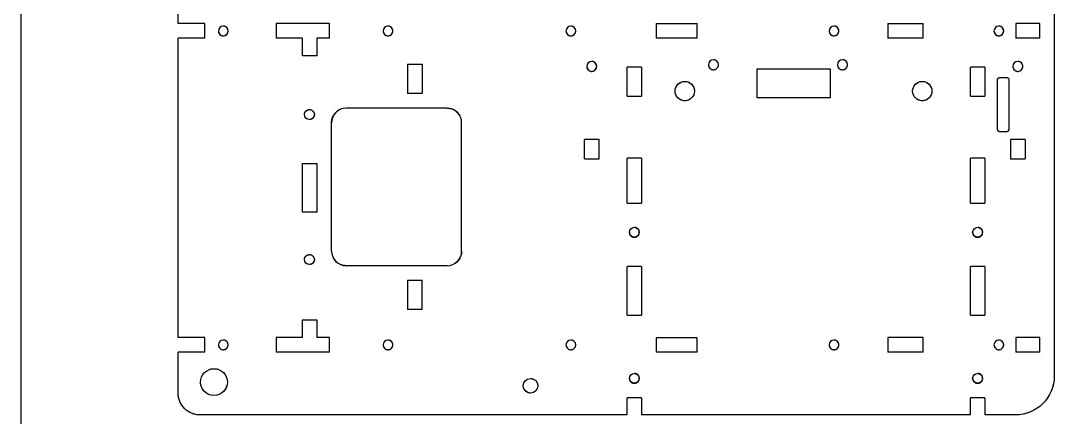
# Model space of a CAD drawing. Header units: millimetres. Extents: x -2614 to 1371, y 670 to 4202.
# Drawn here: x -1257.1 to -832.5, y 3730.2 to 3893.2 of the extents above; entities that cross this region are included whole.
import ezdxf

# ---------------------------------------------------------------- set-up
doc = ezdxf.new("R2010")
doc.units = ezdxf.units.MM
doc.linetypes.add('HIDDEN', pattern=[9.525, 6.35, -3.175])
doc.layers.get('0').update_dxf_attribs({"lineweight": 70})
doc.layers.add('Hidden', color=7, linetype='HIDDEN', lineweight=70)

msp = doc.modelspace()

# ---------------------------------------------------------------- linework, layer by layer
at = {"color": 7, "lineweight": -3}
for p, q in [((-1257.06, 4201.8), (-1257.06, 3439.8)), ((-832.54, 3973.68), (-832.54, 3747.17)), ((-1192.37, 3891.97), (-1192.37, 3908.6)), ((-1181.37, 3891.97), (-1192.37, 3891.97)), ((-1181.37, 3885.97), (-1181.37, 3891.97)), ((-1152.08, 3891.97), (-1152.08, 3885.97)), ((-1130.23, 3891.97), (-1152.08, 3891.97)), ((-1130.23, 3885.97), (-1130.23, 3891.97)), ((-996, 3891.97), (-979.25, 3891.97)), ((-996, 3891.97), (-996, 3885.97)), ((-979.25, 3885.97), (-979.25, 3891.97)), ((-900.97, 3891.97), (-886.38, 3891.97)), ((-900.97, 3891.97), (-900.97, 3885.97)), ((-886.38, 3885.97), (-886.38, 3891.97)), ((-838.54, 3891.97), (-848.28, 3891.97)), ((-848.28, 3891.97), (-848.28, 3885.97)), ((-838.54, 3885.97), (-838.54, 3891.97)), ((-1192.37, 3762.97), (-1192.37, 3885.97)), ((-1181.37, 3885.97), (-1192.37, 3885.97)), ((-1141.38, 3885.97), (-1152.08, 3885.97)), ((-1141.38, 3878.73), (-1141.38, 3885.97)), ((-1130.23, 3885.97), (-1135.38, 3885.97)), ((-1135.38, 3885.97), (-1135.38, 3878.73)), ((-979.25, 3885.97), (-996, 3885.97)), ((-886.38, 3885.97), (-900.97, 3885.97)), ((-838.54, 3885.97), (-848.28, 3885.97)), ((-1135.38, 3878.73), (-1141.38, 3878.73)), ((-1098.13, 3875.24), (-1098.13, 3863.24)), ((-1098.13, 3875.24), (-1092.13, 3875.24)), ((-1092.13, 3875.24), (-1092.13, 3863.24)), ((-1008.03, 3862.1), (-1008.03, 3874.1)), ((-1002.03, 3874.1), (-1008.03, 3874.1)), ((-1002.03, 3874.1), (-1002.03, 3862.1)), ((-954.57, 3873.41), (-924.57, 3873.41)), ((-954.57, 3861.41), (-954.57, 3873.41)), ((-924.57, 3873.41), (-924.57, 3861.41)), ((-867.03, 3862.1), (-867.03, 3874.1)), ((-861.03, 3874.1), (-867.03, 3874.1)), ((-861.03, 3874.1), (-861.03, 3862.1)), ((-856.03, 3868.69), (-856.03, 3848.69)), ((-852.03, 3869.69), (-855.03, 3869.69)), ((-851.03, 3848.69), (-851.03, 3868.69)), ((-1092.13, 3863.24), (-1098.13, 3863.24)), ((-1008.03, 3862.1), (-1002.03, 3862.1)), ((-924.57, 3861.41), (-954.57, 3861.41)), ((-867.03, 3862.1), (-861.03, 3862.1)), ((-1092.53, 3857.24), (-1123.38, 3857.24)), ((-1081.95, 3857.24), (-1092.53, 3857.24)), ((-1129.38, 3798.5), (-1129.38, 3851.24)), ((-1075.95, 3798.5), (-1075.95, 3851.24)), ((-855.03, 3847.69), (-852.03, 3847.69)), ((-1025.53, 3836.4), (-1025.53, 3844.4)), ((-1019.53, 3844.4), (-1025.53, 3844.4)), ((-1019.53, 3836.4), (-1019.53, 3844.4)), ((-850.53, 3844.4), (-850.53, 3836.4)), ((-844.53, 3844.4), (-850.53, 3844.4)), ((-844.53, 3844.4), (-844.53, 3836.4)), ((-1141.38, 3834.47), (-1135.38, 3834.47)), ((-1141.38, 3814.47), (-1141.38, 3834.47)), ((-1135.38, 3834.47), (-1135.38, 3814.47)), ((-1025.53, 3836.4), (-1019.53, 3836.4)), ((-1008.03, 3818.22), (-1008.03, 3836.67)), ((-1002.03, 3836.67), (-1008.03, 3836.67)), ((-1002.03, 3836.67), (-1002.03, 3818.22)), ((-867.03, 3818.22), (-867.03, 3836.67)), ((-861.03, 3836.67), (-867.03, 3836.67)), ((-861.03, 3836.67), (-861.03, 3818.22)), ((-850.53, 3836.4), (-844.53, 3836.4)), ((-1008.03, 3818.22), (-1002.03, 3818.22)), ((-867.03, 3818.22), (-861.03, 3818.22)), ((-1135.38, 3814.47), (-1141.38, 3814.47)), ((-1081.95, 3792.5), (-1123.38, 3792.5)), ((-1008.03, 3772.17), (-1008.03, 3792.17)), ((-1002.03, 3792.17), (-1008.03, 3792.17)), ((-1002.03, 3792.17), (-1002.03, 3772.17)), ((-867.03, 3772.17), (-867.03, 3792.17)), ((-861.03, 3792.17), (-867.03, 3792.17)), ((-861.03, 3792.17), (-861.03, 3772.17)), ((-1098.13, 3786.5), (-1098.13, 3774.5)), ((-1098.13, 3786.5), (-1092.13, 3786.5)), ((-1092.13, 3774.5), (-1092.13, 3786.5)), ((-1092.13, 3774.5), (-1098.13, 3774.5)), ((-1141.38, 3770.21), (-1135.38, 3770.21)), ((-1141.38, 3762.95), (-1141.38, 3770.21)), ((-1135.38, 3770.21), (-1135.38, 3762.97)), ((-1008.03, 3772.17), (-1002.03, 3772.17)), ((-867.03, 3772.17), (-861.03, 3772.17)), ((-1181.37, 3762.97), (-1192.37, 3762.97)), ((-1181.37, 3756.97), (-1181.37, 3762.97)), ((-1152.08, 3762.95), (-1152.08, 3756.97)), ((-1141.38, 3762.95), (-1152.08, 3762.95)), ((-1130.23, 3762.97), (-1135.38, 3762.97)), ((-1130.23, 3756.97), (-1130.23, 3762.97)), ((-996, 3762.86), (-996, 3756.97)), ((-979.25, 3762.86), (-996, 3762.86)), ((-979.25, 3756.97), (-979.25, 3762.86)), ((-900.97, 3762.97), (-900.97, 3756.97)), ((-886.38, 3762.97), (-900.97, 3762.97)), ((-886.38, 3756.97), (-886.38, 3762.97)), ((-848.28, 3762.97), (-848.28, 3756.97)), ((-838.54, 3762.97), (-848.28, 3762.97)), ((-838.54, 3756.97), (-838.54, 3762.97)), ((-1181.37, 3756.97), (-1192.37, 3756.97)), ((-1192.37, 3740.17), (-1192.37, 3756.97)), ((-1130.23, 3756.97), (-1152.08, 3756.97)), ((-979.25, 3756.97), (-996, 3756.97)), ((-886.38, 3756.97), (-900.97, 3756.97)), ((-838.54, 3756.97), (-848.28, 3756.97)), ((-1008.03, 3731.17), (-1008.03, 3738.17)), ((-1002.03, 3738.17), (-1008.03, 3738.17)), ((-1002.03, 3738.17), (-1002.03, 3731.17)), ((-867.03, 3731.17), (-867.03, 3738.17)), ((-861.03, 3738.17), (-867.03, 3738.17)), ((-861.03, 3738.17), (-861.03, 3731.17)), ((-1008.03, 3731.17), (-1183.37, 3731.17)), ((-867.03, 3731.17), (-1002.03, 3731.17)), ((-848.54, 3731.17), (-861.03, 3731.17))]:
    msp.add_line(p, q, dxfattribs=at)
at = {"color": 7, "lineweight": -3, "extrusion": (0, 0, -1)}
for centre, major_axis in [((-1173.87, 3888.97), (0, -2)), ((-1106.2, 3888.97), (0, -2)), ((-1031.1, 3888.97), (0, -2)), ((-923.02, 3888.97), (0, -2)), ((-855.33, 3888.97), (0, -2)), ((-1022.53, 3874.4), (0, -2.05)), ((-972.53, 3875.07), (0, -2.05)), ((-919.54, 3875.07), (0, -2.05)), ((-847.53, 3874.4), (0, -2.05)), ((-1173.87, 3759.97), (0, -2)), ((-1106.2, 3759.97), (0, -2)), ((-1031.1, 3759.97), (0, -2)), ((-923.02, 3759.97), (0, -2)), ((-855.33, 3759.97), (0, -2))]:
    msp.add_ellipse(centre, major_axis=major_axis, ratio=1, dxfattribs=at)
at = {"color": 7, "lineweight": -3}
for centre, major_axis in [((-984.3, 3864.24), (0, 3.97)), ((-886.78, 3864.24), (0, 3.97)), ((-1138.48, 3854.59), (0, 2.05)), ((-1005.03, 3806.22), (0, 2.05)), ((-864.03, 3806.22), (0, 2.05)), ((-1138.48, 3795.02), (0, 2.05)), ((-1177.67, 3744.67), (0, 5.5)), ((-1047.67, 3743.17), (0, 3)), ((-1005.03, 3746.22), (0, 2.05)), ((-864.03, 3746.22), (0, 2.05))]:
    msp.add_ellipse(centre, major_axis=major_axis, ratio=1, dxfattribs=at)
for centre, major_axis, start_param, end_param in [((-855.03, 3868.69), (0, 1), 0.000057, 1.570853), ((-852.03, 3868.69), (0, 1), 4.712446, 6.283242), ((-1123.38, 3851.24), (0, 6), 0.000057, 1.570853), ((-1081.95, 3851.24), (0, 6), 4.712446, 6.283242), ((-855.03, 3848.69), (0, 1), 1.570853, 3.14165), ((-852.03, 3848.69), (0, 1), 3.14165, 4.712446), ((-1123.38, 3798.5), (0, 6), 1.570853, 3.14165), ((-1081.95, 3798.5), (0, 6), 3.14165, 4.712446)]:
    msp.add_ellipse(centre, major_axis=major_axis, ratio=1, start_param=start_param, end_param=end_param, dxfattribs=at)
at = {"color": 7, "lineweight": -3, "extrusion": (0, 0, -1)}
for centre, major_axis, start_param, end_param in [((-848.54, 3747.17), (0, -16), 4.712332, 6.283128), ((-1183.37, 3740.17), (0, -9), 6.283128, 7.853925)]:
    msp.add_ellipse(centre, major_axis=major_axis, ratio=1, start_param=start_param, end_param=end_param, dxfattribs=at)
at = {"layer": 'Hidden', "lineweight": -3}
for p, q in [((-832.54, 3973.68), (-832.54, 3747.17)), ((-1192.37, 3891.97), (-1192.37, 3908.6)), ((-1192.37, 3891.97), (-1192.37, 3891.97)), ((-1181.37, 3885.97), (-1181.37, 3891.97)), ((-1181.37, 3891.97), (-1181.37, 3891.97)), ((-1173.87, 3890.97), (-1173.87, 3890.97)), ((-1152.08, 3891.97), (-1152.08, 3885.97)), ((-1152.08, 3891.97), (-1152.08, 3891.97)), ((-1130.23, 3885.97), (-1130.23, 3891.97)), ((-1130.23, 3891.97), (-1130.23, 3891.97)), ((-1106.2, 3890.97), (-1106.2, 3890.97)), ((-1031.1, 3890.97), (-1031.1, 3890.97)), ((-996, 3891.97), (-996, 3891.97)), ((-996, 3891.97), (-996, 3885.97)), ((-979.25, 3891.97), (-979.25, 3891.97)), ((-979.25, 3885.97), (-979.25, 3891.97)), ((-923.02, 3890.97), (-923.02, 3890.97)), ((-900.97, 3891.97), (-900.97, 3891.97)), ((-900.97, 3891.97), (-900.97, 3885.97)), ((-886.38, 3891.97), (-886.38, 3891.97)), ((-886.38, 3885.97), (-886.38, 3891.97)), ((-855.33, 3890.97), (-855.33, 3890.97)), ((-848.28, 3891.97), (-848.28, 3885.97)), ((-848.28, 3891.97), (-848.28, 3891.97)), ((-838.54, 3885.97), (-838.54, 3891.97)), ((-838.54, 3891.97), (-838.54, 3891.97)), ((-1192.37, 3762.97), (-1192.37, 3885.97)), ((-1192.37, 3885.97), (-1192.37, 3885.97)), ((-1181.37, 3885.97), (-1181.37, 3885.97)), ((-1173.87, 3886.97), (-1173.87, 3886.97)), ((-1152.08, 3885.97), (-1152.08, 3885.97)), ((-1141.38, 3885.97), (-1141.38, 3885.97)), ((-1141.38, 3878.73), (-1141.38, 3885.97)), ((-1135.38, 3885.97), (-1135.38, 3885.97)), ((-1135.38, 3885.97), (-1135.38, 3878.73)), ((-1130.23, 3885.97), (-1130.23, 3885.97)), ((-1106.2, 3886.97), (-1106.2, 3886.97)), ((-1031.1, 3886.97), (-1031.1, 3886.97)), ((-996, 3885.97), (-996, 3885.97)), ((-979.25, 3885.97), (-979.25, 3885.97)), ((-923.02, 3886.97), (-923.02, 3886.97)), ((-900.97, 3885.97), (-900.97, 3885.97)), ((-886.38, 3885.97), (-886.38, 3885.97)), ((-855.33, 3886.97), (-855.33, 3886.97)), ((-848.28, 3885.97), (-848.28, 3885.97)), ((-838.54, 3885.97), (-838.54, 3885.97)), ((-1141.38, 3878.73), (-1141.38, 3878.73)), ((-1135.38, 3878.73), (-1135.38, 3878.73)), ((-1008.03, 3862.1), (-1008.03, 3874.1)), ((-1008.03, 3874.1), (-1008.03, 3874.1)), ((-1002.03, 3874.1), (-1002.03, 3862.1)), ((-1002.03, 3874.1), (-1002.03, 3874.1)), ((-954.57, 3873.41), (-954.57, 3873.41)), ((-954.57, 3861.41), (-954.57, 3873.41)), ((-924.57, 3873.41), (-924.57, 3873.41)), ((-924.57, 3873.41), (-924.57, 3861.41)), ((-867.03, 3862.1), (-867.03, 3874.1)), ((-867.03, 3874.1), (-867.03, 3874.1)), ((-861.03, 3874.1), (-861.03, 3862.1)), ((-861.03, 3874.1), (-861.03, 3874.1)), ((-984.3, 3868.21), (-984.3, 3868.21)), ((-886.78, 3868.21), (-886.78, 3868.21)), ((-856.03, 3868.69), (-856.03, 3868.69)), ((-856.03, 3868.69), (-856.03, 3848.69)), ((-855.03, 3869.69), (-855.03, 3869.69)), ((-852.03, 3869.69), (-852.03, 3869.69)), ((-851.03, 3848.69), (-851.03, 3868.69)), ((-851.03, 3868.69), (-851.03, 3868.69)), ((-1008.03, 3862.1), (-1008.03, 3862.1)), ((-1002.03, 3862.1), (-1002.03, 3862.1)), ((-984.3, 3860.27), (-984.3, 3860.27)), ((-954.57, 3861.41), (-954.57, 3861.41)), ((-924.57, 3861.41), (-924.57, 3861.41)), ((-886.78, 3860.27), (-886.78, 3860.27)), ((-867.03, 3862.1), (-867.03, 3862.1)), ((-861.03, 3862.1), (-861.03, 3862.1)), ((-1123.38, 3857.24), (-1123.38, 3857.24)), ((-1081.95, 3857.24), (-1081.95, 3857.24)), ((-1129.38, 3851.24), (-1129.38, 3851.24)), ((-1129.38, 3798.5), (-1129.38, 3851.24)), ((-1075.95, 3851.24), (-1075.95, 3851.24)), ((-1075.95, 3798.5), (-1075.95, 3851.24)), ((-856.03, 3848.69), (-856.03, 3848.69)), ((-855.03, 3847.69), (-855.03, 3847.69)), ((-852.03, 3847.69), (-852.03, 3847.69)), ((-851.03, 3848.69), (-851.03, 3848.69)), ((-1025.53, 3836.4), (-1025.53, 3844.4)), ((-1025.53, 3844.4), (-1025.53, 3844.4)), ((-1019.53, 3836.4), (-1019.53, 3844.4)), ((-1019.53, 3844.4), (-1019.53, 3844.4)), ((-850.53, 3844.4), (-850.53, 3836.4)), ((-850.53, 3844.4), (-850.53, 3844.4)), ((-844.53, 3844.4), (-844.53, 3836.4)), ((-844.53, 3844.4), (-844.53, 3844.4)), ((-1141.38, 3834.47), (-1141.38, 3834.47)), ((-1141.38, 3814.47), (-1141.38, 3834.47)), ((-1135.38, 3834.47), (-1135.38, 3834.47)), ((-1135.38, 3834.47), (-1135.38, 3814.47)), ((-1025.53, 3836.4), (-1025.53, 3836.4)), ((-1019.53, 3836.4), (-1019.53, 3836.4)), ((-1008.03, 3818.22), (-1008.03, 3836.67)), ((-1008.03, 3836.67), (-1008.03, 3836.67)), ((-1002.03, 3836.67), (-1002.03, 3818.22)), ((-1002.03, 3836.67), (-1002.03, 3836.67)), ((-867.03, 3818.22), (-867.03, 3836.67)), ((-867.03, 3836.67), (-867.03, 3836.67)), ((-861.03, 3836.67), (-861.03, 3818.22)), ((-861.03, 3836.67), (-861.03, 3836.67)), ((-850.53, 3836.4), (-850.53, 3836.4)), ((-844.53, 3836.4), (-844.53, 3836.4)), ((-1008.03, 3818.22), (-1008.03, 3818.22)), ((-1002.03, 3818.22), (-1002.03, 3818.22)), ((-867.03, 3818.22), (-867.03, 3818.22)), ((-861.03, 3818.22), (-861.03, 3818.22)), ((-1141.38, 3814.47), (-1141.38, 3814.47)), ((-1135.38, 3814.47), (-1135.38, 3814.47)), ((-1129.38, 3798.5), (-1129.38, 3798.5)), ((-1075.95, 3798.5), (-1075.95, 3798.5)), ((-1123.38, 3792.5), (-1123.38, 3792.5)), ((-1081.95, 3792.5), (-1081.95, 3792.5)), ((-1008.03, 3772.17), (-1008.03, 3792.17)), ((-1008.03, 3792.17), (-1008.03, 3792.17)), ((-1002.03, 3792.17), (-1002.03, 3772.17)), ((-1002.03, 3792.17), (-1002.03, 3792.17)), ((-867.03, 3772.17), (-867.03, 3792.17)), ((-867.03, 3792.17), (-867.03, 3792.17)), ((-861.03, 3792.17), (-861.03, 3772.17)), ((-861.03, 3792.17), (-861.03, 3792.17)), ((-1092.13, 3774.5), (-1092.13, 3786.5)), ((-1092.13, 3786.5), (-1092.13, 3786.5)), ((-1092.13, 3786.5), (-1092.13, 3786.5)), ((-1092.13, 3774.5), (-1092.13, 3774.5)), ((-1092.13, 3774.5), (-1092.13, 3774.5)), ((-1141.38, 3770.21), (-1141.38, 3770.21)), ((-1141.38, 3762.95), (-1141.38, 3770.21)), ((-1135.38, 3770.21), (-1135.38, 3770.21)), ((-1135.38, 3770.21), (-1135.38, 3762.97)), ((-1008.03, 3772.17), (-1008.03, 3772.17)), ((-1002.03, 3772.17), (-1002.03, 3772.17)), ((-867.03, 3772.17), (-867.03, 3772.17)), ((-861.03, 3772.17), (-861.03, 3772.17)), ((-1192.37, 3762.97), (-1192.37, 3762.97)), ((-1181.37, 3756.97), (-1181.37, 3762.97)), ((-1181.37, 3762.97), (-1181.37, 3762.97)), ((-1173.87, 3761.97), (-1173.87, 3761.97)), ((-1152.08, 3762.95), (-1152.08, 3756.97)), ((-1152.08, 3762.95), (-1152.08, 3762.95)), ((-1141.38, 3762.95), (-1141.38, 3762.95)), ((-1135.38, 3762.97), (-1135.38, 3762.97)), ((-1130.23, 3756.97), (-1130.23, 3762.97)), ((-1130.23, 3762.97), (-1130.23, 3762.97)), ((-1106.2, 3761.97), (-1106.2, 3761.97)), ((-1031.1, 3761.97), (-1031.1, 3761.97)), ((-996, 3762.86), (-996, 3756.97)), ((-996, 3762.86), (-996, 3762.86)), ((-979.25, 3756.97), (-979.25, 3762.86)), ((-979.25, 3762.86), (-979.25, 3762.86)), ((-923.02, 3761.97), (-923.02, 3761.97)), ((-900.97, 3762.97), (-900.97, 3756.97)), ((-900.97, 3762.97), (-900.97, 3762.97)), ((-886.38, 3756.97), (-886.38, 3762.97)), ((-886.38, 3762.97), (-886.38, 3762.97)), ((-855.33, 3761.97), (-855.33, 3761.97)), ((-848.28, 3762.97), (-848.28, 3756.97)), ((-848.28, 3762.97), (-848.28, 3762.97)), ((-838.54, 3756.97), (-838.54, 3762.97)), ((-838.54, 3762.97), (-838.54, 3762.97)), ((-1173.87, 3757.97), (-1173.87, 3757.97)), ((-1106.2, 3757.97), (-1106.2, 3757.97)), ((-1031.1, 3757.97), (-1031.1, 3757.97)), ((-923.02, 3757.97), (-923.02, 3757.97)), ((-855.33, 3757.97), (-855.33, 3757.97)), ((-1192.37, 3756.97), (-1192.37, 3756.97)), ((-1192.37, 3740.17), (-1192.37, 3756.97)), ((-1181.37, 3756.97), (-1181.37, 3756.97)), ((-1152.08, 3756.97), (-1152.08, 3756.97)), ((-1130.23, 3756.97), (-1130.23, 3756.97)), ((-996, 3756.97), (-996, 3756.97)), ((-979.25, 3756.97), (-979.25, 3756.97)), ((-900.97, 3756.97), (-900.97, 3756.97)), ((-886.38, 3756.97), (-886.38, 3756.97)), ((-848.28, 3756.97), (-848.28, 3756.97)), ((-838.54, 3756.97), (-838.54, 3756.97)), ((-1177.67, 3750.17), (-1177.67, 3750.17)), ((-1047.67, 3746.17), (-1047.67, 3746.17)), ((-832.54, 3747.17), (-832.54, 3747.17)), ((-1192.37, 3740.17), (-1192.37, 3740.17)), ((-1047.67, 3740.17), (-1047.67, 3740.17)), ((-1177.67, 3739.17), (-1177.67, 3739.17)), ((-1008.03, 3731.17), (-1008.03, 3738.17)), ((-1008.03, 3738.17), (-1008.03, 3738.17)), ((-1002.03, 3738.17), (-1002.03, 3731.17)), ((-1002.03, 3738.17), (-1002.03, 3738.17)), ((-867.03, 3731.17), (-867.03, 3738.17)), ((-867.03, 3738.17), (-867.03, 3738.17)), ((-861.03, 3738.17), (-861.03, 3731.17)), ((-861.03, 3738.17), (-861.03, 3738.17)), ((-1183.37, 3731.17), (-1183.37, 3731.17)), ((-1008.03, 3731.17), (-1008.03, 3731.17)), ((-1002.03, 3731.17), (-1002.03, 3731.17)), ((-867.03, 3731.17), (-867.03, 3731.17)), ((-861.03, 3731.17), (-861.03, 3731.17)), ((-848.54, 3731.17), (-848.54, 3731.17))]:
    msp.add_line(p, q, dxfattribs=at)
at = {"layer": 'Hidden', "lineweight": -3, "extrusion": (0, 0, -1)}
for centre, major_axis in [((-1173.87, 3888.97), (0, -2)), ((-1106.2, 3888.97), (0, -2)), ((-1031.1, 3888.97), (0, -2)), ((-923.02, 3888.97), (0, -2)), ((-855.33, 3888.97), (0, -2)), ((-1022.53, 3874.4), (0, -2.05)), ((-972.53, 3875.07), (0, -2.05)), ((-919.54, 3875.07), (0, -2.05)), ((-847.53, 3874.4), (0, -2.05)), ((-1005.03, 3806.22), (0, -2.05)), ((-864.03, 3806.22), (0, -2.05)), ((-1173.87, 3759.97), (0, -2)), ((-1106.2, 3759.97), (0, -2)), ((-1031.1, 3759.97), (0, -2)), ((-923.02, 3759.97), (0, -2)), ((-855.33, 3759.97), (0, -2)), ((-1005.03, 3746.22), (0, -2.05)), ((-864.03, 3746.22), (0, -2.05))]:
    msp.add_ellipse(centre, major_axis=major_axis, ratio=1, dxfattribs=at)
at = {"layer": 'Hidden', "lineweight": -3}
for centre, major_axis in [((-984.3, 3864.24), (0, 3.97)), ((-886.78, 3864.24), (0, 3.97)), ((-1138.48, 3854.59), (0, 2.05)), ((-1138.48, 3795.02), (0, 2.05)), ((-1177.67, 3744.67), (0, 5.5)), ((-1047.67, 3743.17), (0, 3))]:
    msp.add_ellipse(centre, major_axis=major_axis, ratio=1, dxfattribs=at)
for centre, start_param, end_param in [((-855.03, 3868.69), 0.000057, 1.570853), ((-852.03, 3868.69), 4.712446, 6.283242), ((-855.03, 3848.69), 1.570853, 3.14165), ((-852.03, 3848.69), 3.14165, 4.712446)]:
    msp.add_ellipse(centre, major_axis=(0, 1), ratio=1, start_param=start_param, end_param=end_param, dxfattribs=at)
at = {"layer": 'Hidden', "lineweight": -3, "extrusion": (0, 0, -1)}
for centre, major_axis, start_param, end_param in [((-1123.38, 3851.24), (0, -6), 1.570739, 3.141536), ((-1081.95, 3851.24), (0, -6), 3.141536, 4.712332), ((-1123.38, 3798.5), (0, -6), 6.283128, 7.853925), ((-1081.95, 3798.5), (0, -6), 4.712332, 6.283128), ((-848.54, 3747.17), (0, -16), 4.712332, 6.283128), ((-1183.37, 3740.17), (0, -9), 6.283128, 7.853925)]:
    msp.add_ellipse(centre, major_axis=major_axis, ratio=1, start_param=start_param, end_param=end_param, dxfattribs=at)

doc.saveas('drawing.dxf')
